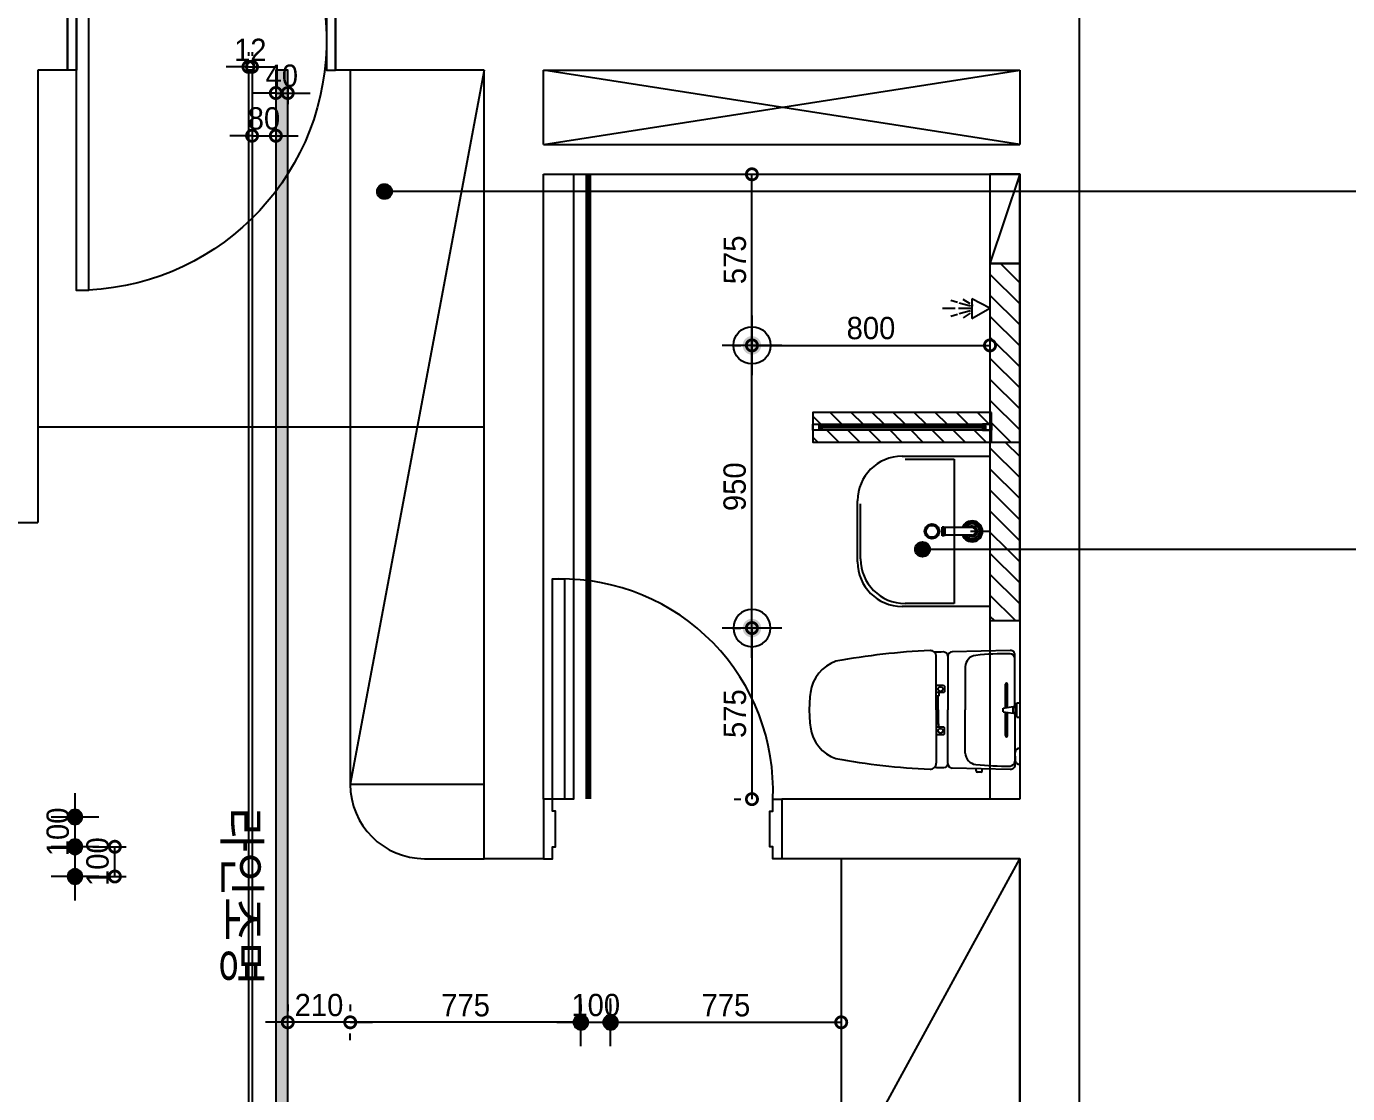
# Model space of a CAD drawing. Header units: inches. Extents: x -63256 to 33689, y -34490 to 100230.
# Drawn here: x 5249 to 9689, y 6844 to 10431 of the extents above; entities that cross this region are included whole.
import ezdxf

# ---------------------------------------------------------------- set-up
doc = ezdxf.new("R2010")
doc.units = ezdxf.units.IN
doc.header["$LTSCALE"] = 100
doc.header["$MEASUREMENT"] = 0
doc.linetypes.add('HIDDEN', pattern=[0.375, 0.25, -0.125])
for name, color, linetype in [('0-ELC TEXT', 7, 'Continuous'), ('03-WAL NEW', 3, 'Continuous'), ('06-FUR', 6, 'Continuous'), ('06-LIGHT', 4, 'Continuous'), ('07-DIM WAL', 5, 'Continuous'), ('BATH', 5, 'Continuous'), ('CEIL-LIGHT', 7, 'Continuous'), ('CO-BATH', 6, 'Continuous'), ('CO-DO-FR', 7, 'Continuous'), ('CO-DOOR', 8, 'Continuous'), ('FIN', 2, 'Continuous'), ('HL', 6, 'HIDDEN'), ('Layer 1', 7, 'Continuous'), ('RC-LIGHT', 7, 'Continuous'), ('TOILET-1', 6, 'Continuous'), ('도면층2', 2, 'Continuous'), ('욕실마감선', 4, 'Continuous')]:
    doc.layers.add(name, color=color, linetype=linetype)
doc.styles.add('스타일1', font='')
doc.styles.add('코레일둥고', font='')
doc.styles.get('스타일1').set_extended_font_data('HYwulM')
doc.styles.get('코레일둥고').set_extended_font_data('Korail Round Gothic Medium')
doc.dimstyles.new('30', dxfattribs={"dimscale": 30, "dimtxt": 2.5, "dimasz": 2.5, "dimexe": 1.25, "dimexo": 2, "dimtad": 1, "dimdec": 0, "dimtxsty": '스타일1', "dimblk": 'DOTSMALL', "dimcen": 2.5, "dimclrd": 1, "dimclre": 1, "dimclrt": 2, "dimadec": 0, "dimazin": 0, "dimtfac": 1, "dimtix": 1, "dimtmove": 0, "dimatfit": 3, "dimldrblk": 'DOTSMALL', "dimfxl": 1.25, "dimarcsym": 0})
pattern_1 = [(135, (-1e-11, -18420), (-35.35534, -35.35534), [])]
pattern_2 = [(315, (-117405.723, 220967.865), (35.355339, 35.355339), [])]

# ---------------------------------------------------------------- blocks, each defined once
blk = doc.blocks.new('vuidauseh')
at = {"color": 1}
for p, q in [((-46294.5, 10033.6), (-44694.5, 10283.6)), ((-44694.5, 10033.6), (-46294.5, 10283.6))]:
    blk.add_line(p, q, dxfattribs=at)
at = {"layer": 'Layer 1'}
blk.add_line((-46494.5, 9083.6), (-47994.5, 9083.6), dxfattribs=at)
at = {"layer": '도면층2'}
for p, q in [((-47894.5, 13593.6), (-47894.5, 10283.6)), ((-44494.5, 10583.6), (-44494.5, 6533.6)), ((-46994.5, 10483.6), (-46994.5, 10283.6)), ((-47894.5, 10283.6), (-47994.5, 10283.6)), ((-47994.5, 10283.6), (-47994.5, 8763.6)), ((-46494.5, 10283.6), (-46994.5, 10283.6)), ((-46494.5, 7633.6), (-46494.5, 10283.6)), ((-46294.5, 10033.6), (-46294.5, 10283.6)), ((-46294.5, 10283.6), (-44694.5, 10283.6)), ((-44694.5, 10283.6), (-44694.5, 10033.6)), ((-46294.5, 10033.6), (-44694.5, 10033.6)), ((-46294.5, 7833.6), (-46294.5, 9933.6)), ((-46294.5, 9933.6), (-44694.5, 9933.6)), ((-44694.5, 9933.6), (-44694.5, 7833.6)), ((-48094.5, 8763.6), (-47994.5, 8763.6)), ((-46294.5, 7833.6), (-46294.5, 7633.6)), ((-44694.5, 7833.6), (-45494.3, 7833.6)), ((-45494.3, 7833.6), (-45494.3, 7633.6)), ((-46294.5, 7633.6), (-46494.5, 7633.6)), ((-44694.5, 7633.6), (-45494.3, 7633.6)), ((-44694.5, 7633.6), (-44694.5, 6533.6))]:
    blk.add_line(p, q, dxfattribs=at)
blk = doc.blocks.new('D-013')
at = {"layer": 'CO-DO-FR'}
for points in [[(0, 200), (30, 200), (30, 0), (0, 0)], [(900, 200), (870, 200), (870, 0), (900, 0)]]:
    blk.add_lwpolyline(points, close=True, dxfattribs=at)
at = {"layer": 'CO-DOOR'}
blk.add_lwpolyline([(830, 940), (830, -740), (870, -740), (870, 940)], close=True, dxfattribs=at)
blk.add_arc((870, 100), 840, 90, 267.2706, dxfattribs=at)
blk = doc.blocks.new('AC-8')
at = {"layer": 'BATH'}
for p, q in [((-50.8, 54), (-0.1, 142.7)), ((-0.1, 142.7), (45.4, 54)), ((45.4, 54), (-50.8, 54)), ((-24.7, 46.5), (-46.3, 12.2)), ((-13.5, 47.3), (-27.7, -7.9)), ((-1.6, 49.5), (-1.6, -10.8)), ((10.4, 47.3), (24.5, -7.9)), ((21.6, 46.5), (43.2, 12.2)), ((-31.4, -16.2), (-41.1, -49)), ((-1.6, -27.3), (-1.6, -88.5)), ((28.3, -16.2), (38, -49))]:
    blk.add_line(p, q, dxfattribs=at)
blk = doc.blocks.new('VUDASAUSEH')
at = {"layer": '03-WAL NEW'}
h = blk.add_hatch(dxfattribs=at)
h.set_pattern_fill('_USER', color=256, scale=50, angle=135, style=0, pattern_type=0)
h.set_pattern_definition([(135, (72584.06, -240750.68), (-35.355339, -35.355339), [])])
h.paths.add_polyline_path([(-17213.2, -9386.4), (-17213.2, -8786.4), (-17313.2, -8786.4), (-17313.2, -9386.4)])
h = blk.add_hatch(dxfattribs=at)
h.set_pattern_fill('_USER', color=8, scale=50, angle=315, pattern_type=0)
h.set_pattern_definition(pattern_2)
h.paths.add_polyline_path([(-17908.5, -9286.4), (-17908.5, -9326.4), (-17338.5, -9326.4), (-17308.5, -9326.4), (-17308.5, -9286.4)])
h = blk.add_hatch(dxfattribs=at)
h.set_pattern_fill('_USER', color=8, scale=50, angle=315, pattern_type=0)
h.set_pattern_definition(pattern_2)
h.paths.add_polyline_path([(-17908.5, -9346.4), (-17908.5, -9386.4), (-17308.5, -9386.4), (-17308.5, -9346.4), (-17338.5, -9346.4)])
h = blk.add_hatch(dxfattribs=at)
h.set_pattern_fill('_USER', color=8, scale=50, angle=135, style=0, pattern_type=0)
h.set_pattern_definition(pattern_1)
h.paths.add_polyline_path([(-17213.2, -9746.9), (-17213.2, -9386.4), (-17313.2, -9386.4), (-17313.2, -9746.9)])
h = blk.add_hatch(dxfattribs=at)
h.set_pattern_fill('_USER', color=8, scale=50, angle=135, style=0, pattern_type=0)
h.set_pattern_definition(pattern_1)
h.paths.add_polyline_path([(-17213.2, -9986.4), (-17213.2, -9746.9), (-17313.2, -9746.9), (-17313.2, -9986.4)])
at = {"color": 8}
blk.add_line((-17313.2, -9686.4), (-17378.2, -9686.4), dxfattribs=at)
at = {"layer": '03-WAL NEW'}
for p, q in [((-17313.2, -9386.4), (-17213.2, -9386.4)), ((-17313.2, -9986.4), (-17313.2, -10586.4)), ((-17313.2, -9986.4), (-17213.2, -9986.4))]:
    blk.add_line(p, q, dxfattribs=at)
for points in [[(-17313.2, -9986.4), (-17213.2, -9986.4), (-17213.2, -8786.4), (-17313.2, -8786.4)], [(-17308.5, -9286.4), (-17908.5, -9286.4), (-17908.5, -9386.4), (-17308.5, -9386.4)]]:
    blk.add_lwpolyline(points, close=True, dxfattribs=at)
at = {"layer": '06-FUR', "color": 8}
for p, q in [((-19463.2, -8136.4), (-19463.2, -10536.4)), ((-19013.2, -8136.4), (-19463.2, -10536.4)), ((-17213.2, -8486.4), (-17313.2, -8786.4)), ((-19463.2, -10536.4), (-19013.2, -10536.4)), ((-19213.2, -10786.4), (-19013.2, -10786.4))]:
    blk.add_line(p, q, dxfattribs=at)
blk.add_lwpolyline([(-17313.2, -8786.4), (-17213.2, -8786.4), (-17213.2, -8486.4), (-17313.2, -8486.4)], close=True, dxfattribs=at)
blk.add_lwpolyline([(-17813.2, -11886.4), (-17213.2, -11886.4), (-17213.2, -10786.4), (-17813.2, -10786.4), (-17813.2, -11886.4), (-17213.2, -10786.4)], dxfattribs=at)
blk.add_arc((-19213.2, -10536.4), 250, 180, 270, dxfattribs=at)
at = {"layer": 'CO-BATH'}
for p, q in [((-17328.5, -9333.9), (-17888.5, -9333.9)), ((-17328.5, -9338.9), (-17888.5, -9338.9))]:
    blk.add_line(p, q, dxfattribs=at)
at = {"layer": 'CO-BATH', "color": 8}
for p, q in [((-17608.2, -9433.9), (-17313.2, -9433.9)), ((-17598.2, -9443.9), (-17433.2, -9443.9)), ((-17433.2, -9443.9), (-17433.2, -9928.9)), ((-17313.2, -9433.9), (-17313.2, -9938.9)), ((-17758.2, -9788.9), (-17758.2, -9583.9)), ((-17748.2, -9778.9), (-17748.2, -9593.9)), ((-17473.7, -9700.9), (-17473.7, -9671.9)), ((-17468.7, -9671.9), (-17473.7, -9671.9)), ((-17468.7, -9700.9), (-17468.7, -9671.9)), ((-17463.7, -9672.9), (-17468.7, -9672.9)), ((-17463.7, -9699.9), (-17463.7, -9672.9)), ((-17373.2, -9673.9), (-17463.7, -9673.9)), ((-17468.7, -9700.9), (-17473.7, -9700.9)), ((-17463.7, -9699.9), (-17468.7, -9699.9)), ((-17373.2, -9698.9), (-17463.7, -9698.9)), ((-17313.2, -9938.9), (-17608.2, -9938.9)), ((-17433.2, -9928.9), (-17598.2, -9928.9))]:
    blk.add_line(p, q, dxfattribs=at)
blk.add_lwpolyline([(-17308.5, -9326.4), (-17308.5, -9346.4), (-17908.5, -9346.4), (-17908.5, -9326.4)], close=True, dxfattribs=at)
at = {"layer": 'CO-BATH'}
for points in [[(-17908.5, -9326.4), (-17878.5, -9326.4), (-17878.5, -9331.4), (-17888.5, -9331.4), (-17888.5, -9341.4), (-17878.5, -9341.4), (-17878.5, -9346.4), (-17908.5, -9346.4)], [(-17308.5, -9326.4), (-17338.5, -9326.4), (-17338.5, -9331.4), (-17328.5, -9331.4), (-17328.5, -9341.4), (-17338.5, -9341.4), (-17338.5, -9346.4), (-17308.5, -9346.4)]]:
    blk.add_lwpolyline(points, close=True, dxfattribs=at)
at = {"layer": 'CO-BATH', "color": 8}
for radius in [25, 20]:
    blk.add_circle((-17508.2, -9686.4), radius, dxfattribs=at)
for centre, radius, start, end in [((-17608.2, -9583.9), 150, 90, 180), ((-17373.2, -9686.4), 35, 200.9249, 159.0752), ((-17373.2, -9686.4), 30, 204.6243, 155.3757), ((-17373.2, -9686.4), 25, 210, 150), ((-17373.2, -9686.4), 18, 223.983, 136.0171), ((-17373.2, -9686.4), 12.5, 270, 90), ((-17608.2, -9788.9), 150, 180, 270), ((-17598.2, -9778.9), 150, 180, 270)]:
    blk.add_arc(centre, radius, start, end, dxfattribs=at)
at = {"layer": 'CO-DO-FR'}
for points in [[(-18813.2, -10586.4), (-18813.2, -10786.4), (-18783.2, -10786.4), (-18783.2, -10746.4), (-18773.2, -10746.4), (-18773.2, -10626.4), (-18783.2, -10626.4), (-18783.2, -10586.4), (-18813.2, -10586.4)], [(-18012.9, -10586.4), (-18012.9, -10786.4), (-18042.9, -10786.4), (-18042.9, -10746.4), (-18052.9, -10746.4), (-18052.9, -10626.4), (-18042.9, -10626.4), (-18042.9, -10586.4), (-18012.9, -10586.4)]]:
    blk.add_lwpolyline(points, close=True, dxfattribs=at)
at = {"layer": 'CO-DOOR'}
blk.add_lwpolyline([(-18743.2, -9846.4), (-18743.2, -10586.4), (-18783.2, -10586.4), (-18783.2, -9846.4)], close=True, dxfattribs=at)
blk.add_arc((-18753.2, -10557.2), 710.9, 357.6458, 90.806, dxfattribs=at)
at = {"layer": 'FIN', "color": 8}
for p, q in [((-17493.8, -10286.4), (-17493.8, -10107.1)), ((-17454.6, -10106), (-17454.6, -10286.4)), ((-17229.6, -10278.4), (-17229.6, -10113.8)), ((-17396.8, -10141.2), (-17396.8, -10286.4)), ((-17493.8, -10286.4), (-17493.8, -10465.7)), ((-17454.6, -10466.8), (-17454.6, -10286.4)), ((-17396.8, -10431.6), (-17396.8, -10286.4)), ((-17229.6, -10294.4), (-17229.6, -10459)), ((-17228.2, -10442.1), (-17228.2, -10429.7)), ((-17228.2, -10442.1), (-17228.2, -10454.6))]:
    blk.add_line(p, q, dxfattribs=at)
for points in [[(-17454.6, -10106, 0.371724), (-17469.3, -10091.7, 0.003515), (-17500.2, -10092.5, 0.320541)], [(-17229.6, -10113.8), (-17229.6, -10101.4, 0.421209), (-17244.9, -10086.4), (-17439.9, -10091.1, 0.001659)], [(-17454.6, -10466.8, -0.371724), (-17469.3, -10481.2, -0.003515), (-17500.2, -10480.3, -0.320541)], [(-17229.6, -10459), (-17229.6, -10471.4, -0.421209), (-17244.9, -10486.4), (-17439.9, -10481.8, -0.001659)]]:
    blk.add_lwpolyline(points, format="xyb", dxfattribs=at)
for centre, radius, start, end in [((-17791.5, -10242.2), 125.5, 108.2964, 173.4241), ((-17424.8, -12291.2), 2205.9, 92.3333, 100.6081), ((-17513.8, -10107.1), 20, 0, 92.3333), ((-17439.6, -10106), 15, 91.3651, 180), ((-17356.8, -10142.9), 40, 95.9437, 177.5129), ((-17257.4, -11097.7), 1000, 89.3116, 95.9437), ((-17245.6, -10113.8), 16, 0, 89.3116), ((-17514.6, -10286.4), 405.9, 171.6993, 180), ((-17514.6, -10286.4), 405.9, 180, 188.3007), ((-17791.5, -10330.6), 125.5, 186.5759, 251.7036), ((-17356.8, -10429.9), 40, 182.4871, 264.0563), ((-17213.2, -10429.7), 15, 90, 180), ((-17424.8, -8281.6), 2205.9, 259.3919, 267.6667), ((-17513.8, -10465.7), 20, 267.6667, 0), ((-17439.6, -10466.8), 15, 180, 268.6349), ((-17257.4, -9475.1), 1000, 264.0563, 270.6884), ((-17245.6, -10459), 16, 270.6884, 0), ((-17213.2, -10454.6), 15, 180, 270)]:
    blk.add_arc(centre, radius, start, end, dxfattribs=at)
at = {"layer": 'HL', "color": 8, "linetype": 'Continuous'}
for p, q in [((-17261.2, -10278.9), (-17261.2, -10199.9)), ((-17254.2, -10277.9), (-17254.2, -10199.9)), ((-17486.8, -10286.4), (-17486.8, -10240.1)), ((-17486.8, -10286.4), (-17486.8, -10332.7)), ((-17269.3, -10280.4), (-17234.9, -10275.1)), ((-17269.3, -10292.4), (-17269.3, -10280.4)), ((-17269.3, -10292.4), (-17234.9, -10297.7)), ((-17261.2, -10372.9), (-17261.2, -10293.9)), ((-17254.2, -10372.9), (-17254.2, -10294.9)), ((-17234.9, -10275.1), (-17227.9, -10279.5)), ((-17234.9, -10297.7), (-17234.9, -10275.1)), ((-17234.9, -10297.7), (-17227.9, -10293.3)), ((-17227.9, -10279.5), (-17223.2, -10274)), ((-17227.9, -10293.3), (-17227.9, -10279.5)), ((-17227.9, -10293.3), (-17223.2, -10298.8)), ((-17223.2, -10262.4), (-17213.2, -10262.4)), ((-17223.2, -10310.4), (-17223.2, -10262.4)), ((-17223.2, -10310.4), (-17213.2, -10310.4)), ((-17359.7, -10491.4), (-17359.7, -10483.7)), ((-17343.5, -10495.4), (-17355.7, -10495.4)), ((-17339.5, -10491.4), (-17339.5, -10484.2))]:
    blk.add_line(p, q, dxfattribs=at)
for points in [[(-17493.8, -10203.8), (-17469.6, -10203.8, -0.414214), (-17465.6, -10207.8), (-17465.6, -10224.3, -0.414214), (-17469.6, -10228.3), (-17485.2, -10228.3), (-17493.8, -10228.3)], [(-17485.2, -10228.3), (-17485.2, -10238.1, -0.414214), (-17487.2, -10240.1), (-17493.8, -10240.1)], [(-17485.2, -10344.5), (-17485.2, -10334.7, 0.414214), (-17487.2, -10332.7), (-17493.8, -10332.7)], [(-17493.8, -10369), (-17469.6, -10369, 0.414214), (-17465.6, -10365), (-17465.6, -10348.5, 0.414214), (-17469.6, -10344.5), (-17485.2, -10344.5), (-17493.8, -10344.5)]]:
    blk.add_lwpolyline(points, format="xyb", dxfattribs=at)
for centre in [(-17479.6, -10216.4), (-17479.6, -10356.4)]:
    blk.add_circle(centre, 8, dxfattribs=at)
for centre, radius, start, end in [((-17257.7, -10199.9), 3.5, 0, 180), ((-17257.7, -10372.9), 3.5, 180, 0), ((-17355.7, -10491.4), 4, 180, 270), ((-17343.5, -10491.4), 4, 270, 0)]:
    blk.add_arc(centre, radius, start, end, dxfattribs=at)
at = {"layer": '욕실마감선', "color": 8}
for p, q in [((-17370.1, -8927.4), (-17372.2, -8927.4)), ((-17371.2, -8947.1), (-17372.2, -8947.1))]:
    blk.add_line(p, q, dxfattribs=at)
blk.add_blockref('vuidauseh', (27481.3, -18420))
at = {"layer": 'CO-DOOR', "xscale": -1}
blk.add_blockref('D-013', (-19513.2, -8136.4), dxfattribs=at)
at = {"layer": 'TOILET-1', "color": 8, "linetype": 'Continuous', "xscale": -0.6880207935166889, "yscale": 0.6880207935166889, "zscale": 0.6880207935166889, "rotation": 269.9999999999999}
blk.add_blockref('AC-8', (-17411.4, -8936.4), dxfattribs=at)
blk = doc.blocks.new('1')
at = {"linetype": 'Continuous'}
h = blk.add_hatch(color=4, dxfattribs=at)
h.dxf.hatch_style = 1
edge = h.paths.add_edge_path()
edge.add_arc((11539653.5, -14273503.8), 37.5, 0, 360)
at = {"color": 1, "linetype": 'Continuous'}
for p, q in [((11539653.5, -14273637.1), (11539653.5, -14273370.5)), ((11539520.2, -14273503.8), (11539786.8, -14273503.8))]:
    blk.add_line(p, q, dxfattribs=at)
at = {"color": 4, "linetype": 'Continuous'}
for radius in [41.5, 37.5]:
    blk.add_circle((11539653.5, -14273503.8), radius, dxfattribs=at)
blk = doc.blocks.new('_DOTSMALL')
at = {"color": 0, "linetype": 'ByBlock', "const_width": 0.5}
blk.add_lwpolyline([(-0.0625, 0, 1), (0.0625, 0, 1)], format="xyb", close=True, dxfattribs=at)
blk = doc.blocks.new('*D139')
at = {"layer": '07-DIM WAL', "color": 1, "lineweight": -2, "transparency": 16777216}
for p, q in [((5471.8, 7673.6), (5583.2, 7673.6)), ((5545.7, 7573.6), (5545.7, 7673.6)), ((5471.8, 7573.6), (5583.2, 7573.6))]:
    blk.add_line(p, q, dxfattribs=at)
at = {"layer": 'Defpoints', "color": 0, "transparency": 16777216}
for p in [(5411.8, 7673.6), (5545.7, 7673.6), (5411.8, 7573.6)]:
    blk.add_point(p, dxfattribs=at)
at = {"layer": '07-DIM WAL', "color": 1, "lineweight": -2, "transparency": 16777216, "xscale": 75, "yscale": 75, "zscale": 75}
for p, rotation in [((5545.7, 7673.6), 90), ((5545.7, 7573.6), 270)]:
    blk.add_blockref('_DOTSMALL', p, dxfattribs=dict(at, rotation=rotation))
at = {"layer": '07-DIM WAL', "color": 2, "transparency": 16777216, "insert": (5487.9, 7623.6), "char_height": 75, "attachment_point": 5, "rotation": 90, "style": '스타일1'}
blk.add_mtext('100', dxfattribs=at)
blk = doc.blocks.new('*D140')
at = {"layer": '07-DIM WAL', "color": 1, "lineweight": -2, "transparency": 16777216}
for p, q in [((5411.8, 7598.6), (5411.8, 7848.6)), ((5471.8, 7773.6), (5449.3, 7773.6)), ((5351.8, 7673.6), (5374.3, 7673.6))]:
    blk.add_line(p, q, dxfattribs=at)
at = {"layer": 'Defpoints', "color": 0, "transparency": 16777216}
for p in [(5411.8, 7773.6), (5411.8, 7773.6), (5411.8, 7673.6)]:
    blk.add_point(p, dxfattribs=at)
at = {"layer": '07-DIM WAL', "color": 1, "lineweight": -2, "transparency": 16777216, "xscale": 75, "yscale": 75, "zscale": 75}
for p, rotation in [((5411.8, 7773.6), 270), ((5411.8, 7673.6), 90)]:
    blk.add_blockref('_DOTSMALL', p, dxfattribs=dict(at, rotation=rotation))
at = {"layer": '07-DIM WAL', "color": 2, "transparency": 16777216, "insert": (5354.1, 7723.6), "char_height": 75, "attachment_point": 5, "rotation": 90, "style": '스타일1'}
blk.add_mtext('100', dxfattribs=at)
blk = doc.blocks.new('*D147')
at = {"layer": '07-DIM WAL', "color": 1, "lineweight": -2, "transparency": 16777216}
for p, q in [((7111.8, 7143.6), (7111.8, 7121.1)), ((7036.8, 7083.6), (7286.8, 7083.6)), ((7211.8, 7023.6), (7211.8, 7046.1))]:
    blk.add_line(p, q, dxfattribs=at)
at = {"layer": 'Defpoints', "color": 0, "transparency": 16777216}
for p in [(7111.8, 7083.6), (7211.8, 7083.6), (7211.8, 7083.6)]:
    blk.add_point(p, dxfattribs=at)
at = {"layer": '07-DIM WAL', "color": 1, "lineweight": -2, "transparency": 16777216, "xscale": 75, "yscale": 75, "zscale": 75}
blk.add_blockref('_DOTSMALL', (7111.8, 7083.6), dxfattribs=at)
at = {"layer": '07-DIM WAL', "color": 1, "lineweight": -2, "transparency": 16777216, "xscale": 75, "yscale": 75, "zscale": 75, "rotation": 180}
blk.add_blockref('_DOTSMALL', (7211.8, 7083.6), dxfattribs=at)
at = {"layer": '07-DIM WAL', "color": 2, "transparency": 16777216, "insert": (7161.8, 7141.3), "char_height": 75, "attachment_point": 5, "style": '스타일1'}
blk.add_mtext('100', dxfattribs=at)
blk = doc.blocks.new('*D167')
at = {"layer": '07-DIM WAL', "color": 1, "lineweight": -2, "transparency": 16777216}
for p, q in [((7211.8, 7143.6), (7211.8, 7121.1)), ((7986.8, 7143.6), (7986.8, 7121.1)), ((7211.8, 7083.6), (7986.8, 7083.6))]:
    blk.add_line(p, q, dxfattribs=at)
at = {"layer": 'Defpoints', "color": 0, "transparency": 16777216}
for p in [(7211.8, 7083.6), (7986.8, 7083.6), (7986.8, 7083.6)]:
    blk.add_point(p, dxfattribs=at)
at = {"layer": '07-DIM WAL', "color": 1, "lineweight": -2, "transparency": 16777216, "xscale": 75, "yscale": 75, "zscale": 75, "rotation": 180}
blk.add_blockref('_DOTSMALL', (7211.8, 7083.6), dxfattribs=at)
at = {"layer": '07-DIM WAL', "color": 1, "lineweight": -2, "transparency": 16777216, "xscale": 75, "yscale": 75, "zscale": 75}
blk.add_blockref('_DOTSMALL', (7986.8, 7083.6), dxfattribs=at)
at = {"layer": '07-DIM WAL', "color": 2, "transparency": 16777216, "insert": (7599.3, 7140.6), "char_height": 75, "attachment_point": 5, "style": '스타일1'}
blk.add_mtext('775', dxfattribs=at)
blk = doc.blocks.new('*D168')
at = {"layer": '07-DIM WAL', "color": 1, "lineweight": -2, "transparency": 16777216}
for p, q in [((6336.8, 7143.6), (6336.8, 7121.1)), ((7111.8, 7143.6), (7111.8, 7121.1)), ((7111.8, 7083.6), (6336.8, 7083.6))]:
    blk.add_line(p, q, dxfattribs=at)
at = {"layer": 'Defpoints', "color": 0, "transparency": 16777216}
for p in [(6336.8, 7083.6), (6336.8, 7083.6), (7111.8, 7083.6)]:
    blk.add_point(p, dxfattribs=at)
at = {"layer": '07-DIM WAL', "color": 1, "lineweight": -2, "transparency": 16777216, "xscale": 75, "yscale": 75, "zscale": 75, "rotation": 180}
blk.add_blockref('_DOTSMALL', (6336.8, 7083.6), dxfattribs=at)
at = {"layer": '07-DIM WAL', "color": 1, "lineweight": -2, "transparency": 16777216, "xscale": 75, "yscale": 75, "zscale": 75}
blk.add_blockref('_DOTSMALL', (7111.8, 7083.6), dxfattribs=at)
at = {"layer": '07-DIM WAL', "color": 2, "transparency": 16777216, "insert": (6724.3, 7140.6), "char_height": 75, "attachment_point": 5, "style": '스타일1'}
blk.add_mtext('775', dxfattribs=at)
blk = doc.blocks.new('*D169')
at = {"layer": '07-DIM WAL', "color": 1, "lineweight": -2, "transparency": 16777216}
for p, q in [((6126.8, 7143.6), (6126.8, 7121.1)), ((6126.8, 7083.6), (6051.8, 7083.6)), ((6336.8, 7083.6), (6126.8, 7083.6)), ((6336.8, 7083.6), (6411.8, 7083.6)), ((6336.8, 7023.6), (6336.8, 7046.1))]:
    blk.add_line(p, q, dxfattribs=at)
at = {"layer": 'Defpoints', "color": 0, "transparency": 16777216}
for p in [(6126.8, 7083.6), (6126.8, 7083.6), (6336.8, 7083.6)]:
    blk.add_point(p, dxfattribs=at)
at = {"layer": '07-DIM WAL', "color": 1, "lineweight": -2, "transparency": 16777216, "xscale": 75, "yscale": 75, "zscale": 75}
blk.add_blockref('_DOTSMALL', (6126.8, 7083.6), dxfattribs=at)
at = {"layer": '07-DIM WAL', "color": 1, "lineweight": -2, "transparency": 16777216, "xscale": 75, "yscale": 75, "zscale": 75, "rotation": 180}
blk.add_blockref('_DOTSMALL', (6336.8, 7083.6), dxfattribs=at)
at = {"layer": '07-DIM WAL', "color": 2, "transparency": 16777216, "insert": (6231.8, 7141.3), "char_height": 75, "attachment_point": 5, "style": '스타일1'}
blk.add_mtext('210', dxfattribs=at)
blk = doc.blocks.new('hallogen')
h = blk.add_hatch(color=256)
h.dxf.hatch_style = 1
edge = h.paths.add_edge_path()
edge.add_arc((48591.7, 60854.3), 31.2, 0, 360, ccw=False)
at = {"color": 1, "linetype": 'Continuous'}
for p, q in [((48591.7, 60954.3), (48591.7, 60754.3)), ((48691.7, 60854.3), (48491.7, 60854.3))]:
    blk.add_line(p, q, dxfattribs=at)
at = {"color": 4, "linetype": 'Continuous'}
blk.add_circle((48591.7, 60854.3), 62.5, dxfattribs=at)
blk = doc.blocks.new('*D189')
at = {"layer": '07-DIM WAL', "color": 1, "lineweight": -2, "transparency": 16777216}
for p, q in [((7686.8, 9418.6), (7686.8, 9396.1)), ((8486.8, 9418.6), (8486.8, 9396.1)), ((7686.8, 9358.6), (8486.8, 9358.6))]:
    blk.add_line(p, q, dxfattribs=at)
at = {"layer": 'Defpoints', "color": 0, "transparency": 16777216}
for p in [(7686.8, 9358.6), (8486.8, 9358.6), (8486.8, 9358.6)]:
    blk.add_point(p, dxfattribs=at)
at = {"layer": '07-DIM WAL', "color": 1, "lineweight": -2, "transparency": 16777216, "xscale": 75, "yscale": 75, "zscale": 75, "rotation": 180}
blk.add_blockref('_DOTSMALL', (7686.8, 9358.6), dxfattribs=at)
at = {"layer": '07-DIM WAL', "color": 1, "lineweight": -2, "transparency": 16777216, "xscale": 75, "yscale": 75, "zscale": 75}
blk.add_blockref('_DOTSMALL', (8486.8, 9358.6), dxfattribs=at)
at = {"layer": '07-DIM WAL', "color": 2, "transparency": 16777216, "insert": (8086.8, 9416.4), "char_height": 75, "attachment_point": 5, "style": '스타일1'}
blk.add_mtext('800', dxfattribs=at)
blk = doc.blocks.new('*D190')
at = {"layer": '07-DIM WAL', "color": 1, "lineweight": -2, "transparency": 16777216}
for p, q in [((7626.8, 9358.6), (7649.3, 9358.6)), ((7686.8, 8408.6), (7686.8, 9358.6)), ((7626.8, 8408.6), (7649.3, 8408.6))]:
    blk.add_line(p, q, dxfattribs=at)
at = {"layer": 'Defpoints', "color": 0, "transparency": 16777216}
for p in [(7686.8, 9358.6), (7686.8, 9358.6), (7686.8, 8408.6)]:
    blk.add_point(p, dxfattribs=at)
at = {"layer": '07-DIM WAL', "color": 1, "lineweight": -2, "transparency": 16777216, "xscale": 75, "yscale": 75, "zscale": 75}
for p, rotation in [((7686.8, 9358.6), 90), ((7686.8, 8408.6), 270)]:
    blk.add_blockref('_DOTSMALL', p, dxfattribs=dict(at, rotation=rotation))
at = {"layer": '07-DIM WAL', "color": 2, "transparency": 16777216, "insert": (7629, 8883.6), "char_height": 75, "attachment_point": 5, "rotation": 90, "style": '스타일1'}
blk.add_mtext('950', dxfattribs=at)
blk = doc.blocks.new('*D191')
at = {"layer": '07-DIM WAL', "color": 1, "lineweight": -2, "transparency": 16777216}
for p, q in [((7626.8, 8408.6), (7649.3, 8408.6)), ((7686.8, 8408.6), (7686.8, 7833.6)), ((7627.1, 7833.6), (7649.3, 7833.6))]:
    blk.add_line(p, q, dxfattribs=at)
at = {"layer": 'Defpoints', "color": 0, "transparency": 16777216}
for p in [(7686.8, 8408.6), (7686.8, 7833.6), (7687.1, 7833.6)]:
    blk.add_point(p, dxfattribs=at)
at = {"layer": '07-DIM WAL', "color": 1, "lineweight": -2, "transparency": 16777216, "xscale": 75, "yscale": 75, "zscale": 75}
for p, rotation in [((7686.8, 8408.6), 90), ((7686.8, 7833.6), 270)]:
    blk.add_blockref('_DOTSMALL', p, dxfattribs=dict(at, rotation=rotation))
at = {"layer": '07-DIM WAL', "color": 2, "transparency": 16777216, "insert": (7629.8, 8121.1), "char_height": 75, "attachment_point": 5, "rotation": 90, "style": '스타일1'}
blk.add_mtext('575', dxfattribs=at)
blk = doc.blocks.new('*D192')
at = {"layer": '07-DIM WAL', "color": 1, "lineweight": -2, "transparency": 16777216}
for p, q in [((7626.8, 9933.6), (7649.3, 9933.6)), ((7686.8, 9358.6), (7686.8, 9933.6)), ((7626.8, 9358.6), (7649.3, 9358.6))]:
    blk.add_line(p, q, dxfattribs=at)
at = {"layer": 'Defpoints', "color": 0, "transparency": 16777216}
for p in [(7686.8, 9933.6), (7686.8, 9933.6), (7686.8, 9358.6)]:
    blk.add_point(p, dxfattribs=at)
at = {"layer": '07-DIM WAL', "color": 1, "lineweight": -2, "transparency": 16777216, "xscale": 75, "yscale": 75, "zscale": 75}
for p, rotation in [((7686.8, 9933.6), 90), ((7686.8, 9358.6), 270)]:
    blk.add_blockref('_DOTSMALL', p, dxfattribs=dict(at, rotation=rotation))
at = {"layer": '07-DIM WAL', "color": 2, "transparency": 16777216, "insert": (7629.8, 9646.1), "char_height": 75, "attachment_point": 5, "rotation": 90, "style": '스타일1'}
blk.add_mtext('575', dxfattribs=at)
blk = doc.blocks.new('*D230')
at = {"layer": '07-DIM WAL', "color": 1, "lineweight": -2, "transparency": 16777216}
for p, q in [((5994.8, 10343.6), (5994.8, 10332.3)), ((6006.8, 10343.6), (6006.8, 10332.3)), ((5994.8, 10294.8), (5919.8, 10294.8)), ((5994.8, 10294.8), (6006.8, 10294.8)), ((6006.8, 10294.8), (6081.8, 10294.8))]:
    blk.add_line(p, q, dxfattribs=at)
at = {"layer": 'Defpoints', "color": 0, "transparency": 16777216}
for p in [(5994.8, 10283.6), (6006.8, 10294.8), (6006.8, 10283.6)]:
    blk.add_point(p, dxfattribs=at)
at = {"layer": '07-DIM WAL', "color": 1, "lineweight": -2, "transparency": 16777216, "xscale": 75, "yscale": 75, "zscale": 75}
blk.add_blockref('_DOTSMALL', (5994.8, 10294.8), dxfattribs=at)
at = {"layer": '07-DIM WAL', "color": 1, "lineweight": -2, "transparency": 16777216, "xscale": 75, "yscale": 75, "zscale": 75, "rotation": 180}
blk.add_blockref('_DOTSMALL', (6006.8, 10294.8), dxfattribs=at)
at = {"layer": '07-DIM WAL', "color": 2, "transparency": 16777216, "insert": (6000.8, 10351.9), "char_height": 75, "attachment_point": 5, "style": '스타일1'}
blk.add_mtext('12', dxfattribs=at)
blk = doc.blocks.new('*D231')
at = {"layer": '07-DIM WAL', "color": 1, "lineweight": -2, "transparency": 16777216}
for p, q in [((6006.8, 10127), (6006.8, 10025.7)), ((6086.8, 10127), (6086.8, 10025.7)), ((6006.8, 10063.2), (5931.8, 10063.2)), ((6006.8, 10063.2), (6086.8, 10063.2)), ((6086.8, 10063.2), (6161.8, 10063.2))]:
    blk.add_line(p, q, dxfattribs=at)
at = {"layer": 'Defpoints', "color": 0, "transparency": 16777216}
for p in [(6006.8, 10187), (6086.8, 10187), (6086.8, 10063.2)]:
    blk.add_point(p, dxfattribs=at)
at = {"layer": '07-DIM WAL', "color": 1, "lineweight": -2, "transparency": 16777216, "xscale": 75, "yscale": 75, "zscale": 75}
blk.add_blockref('_DOTSMALL', (6006.8, 10063.2), dxfattribs=at)
at = {"layer": '07-DIM WAL', "color": 1, "lineweight": -2, "transparency": 16777216, "xscale": 75, "yscale": 75, "zscale": 75, "rotation": 180}
blk.add_blockref('_DOTSMALL', (6086.8, 10063.2), dxfattribs=at)
at = {"layer": '07-DIM WAL', "color": 2, "transparency": 16777216, "insert": (6046.8, 10121), "char_height": 75, "attachment_point": 5, "style": '스타일1'}
blk.add_mtext('80', dxfattribs=at)
blk = doc.blocks.new('*D232')
at = {"layer": '07-DIM WAL', "color": 1, "lineweight": -2, "transparency": 16777216}
for p, q in [((6086.8, 10223.6), (6086.8, 10169.3)), ((6126.8, 10223.6), (6126.8, 10169.3)), ((6086.8, 10206.8), (6011.8, 10206.8)), ((6086.8, 10206.8), (6126.8, 10206.8)), ((6126.8, 10206.8), (6201.8, 10206.8))]:
    blk.add_line(p, q, dxfattribs=at)
at = {"layer": 'Defpoints', "color": 0, "transparency": 16777216}
for p in [(6086.8, 10283.6), (6126.8, 10283.6), (6126.8, 10206.8)]:
    blk.add_point(p, dxfattribs=at)
at = {"layer": '07-DIM WAL', "color": 1, "lineweight": -2, "transparency": 16777216, "xscale": 75, "yscale": 75, "zscale": 75}
blk.add_blockref('_DOTSMALL', (6086.8, 10206.8), dxfattribs=at)
at = {"layer": '07-DIM WAL', "color": 1, "lineweight": -2, "transparency": 16777216, "xscale": 75, "yscale": 75, "zscale": 75, "rotation": 180}
blk.add_blockref('_DOTSMALL', (6126.8, 10206.8), dxfattribs=at)
at = {"layer": '07-DIM WAL', "color": 2, "transparency": 16777216, "insert": (6106.8, 10264.6), "char_height": 75, "attachment_point": 5, "style": '스타일1'}
blk.add_mtext('40', dxfattribs=at)

msp = doc.modelspace()

# ---------------------------------------------------------------- hatches: boundary and pattern name
at = {"layer": '0-ELC TEXT'}
h = msp.add_hatch(color=256, dxfattribs=at)
h.dxf.hatch_style = 1
edge = h.paths.add_edge_path()
edge.add_arc((6451.9, 9875.8), 25, -270, 90, ccw=False)
h = msp.add_hatch(color=256, dxfattribs=at)
h.dxf.hatch_style = 1
edge = h.paths.add_edge_path()
edge.add_arc((8259.9, 8673.1), 25, -270, 90, ccw=False)
at = {"layer": '06-LIGHT'}
h = msp.add_hatch(dxfattribs=at)
h.set_pattern_fill('ANSI31', color=140)
h.set_pattern_definition([(45, (25800, 0), (-0.08838834765, 0.08838834765), [])])
h.paths.add_polyline_path([(6086.8, 3283.6), (6126.8, 3283.6), (6126.8, 10283.6), (6086.8, 10283.6)])

# ---------------------------------------------------------------- linework, layer by layer
at = {"layer": '0-ELC TEXT'}
for p, q in [((10789.6, 9875.8), (6451.9, 9875.8)), ((10789.6, 8673.1), (8259.9, 8673.1))]:
    msp.add_line(p, q, dxfattribs=at)
for centre in [(6451.9, 9875.8), (8259.9, 8673.1)]:
    msp.add_circle(centre, 25, dxfattribs=at)
at = {"layer": '06-LIGHT', "color": 140}
msp.add_lwpolyline([(6086.8, 3283.6), (6126.8, 3283.6), (6126.8, 10283.6), (6086.8, 10283.6)], close=True, dxfattribs=at)
at = {"layer": '06-LIGHT'}
msp.add_lwpolyline([(6986.8, 9933.6), (7086.8, 9933.6), (7086.8, 7833.6), (6986.8, 7833.6)], dxfattribs=at)
at = {"layer": 'CEIL-LIGHT', "color": 10, "linetype": 'HIDDEN', "ltscale": 5, "const_width": 20}
msp.add_lwpolyline([(7136.8, 7833.6), (7136.8, 9933.6)], dxfattribs=at)
at = {"layer": 'RC-LIGHT'}
for p, q in [((6006.8, 10283.6), (5994.8, 10283.6)), ((5994.8, 10283.6), (5994.8, 3283.6)), ((6006.8, 10283.6), (6006.8, 3283.6))]:
    msp.add_line(p, q, dxfattribs=at)

# ---------------------------------------------------------------- block references
msp.add_blockref('VUDASAUSEH', (25800, 18420))
msp.add_blockref('hallogen', (-40904.9, -51495.7), dxfattribs=at)
at = {"layer": 'RC-LIGHT', "xscale": -1, "rotation": 180}
msp.add_blockref('hallogen', (-40904.9, 69262.9), dxfattribs=at)
at = {"layer": 'RC-LIGHT', "xscale": -0.6024096385271789, "yscale": 0.6024096385271789, "zscale": 0.6024096385271789}
for p in [(6957010.3, 8606269.9), (6957010.3, 8606169.9), (6957010.3, 8606069.9)]:
    msp.add_blockref('1', p, dxfattribs=at)
at = {"layer": 'RC-LIGHT', "xscale": -0.6024096385271789, "yscale": 0.6024096385271789, "zscale": 0.6024096385271789, "rotation": 270}
for p in [(8605608.1, -6944514.9), (8605708.1, -6944514.9)]:
    msp.add_blockref('1', p, dxfattribs=at)

# ---------------------------------------------------------------- texts
at = {"layer": '06-LIGHT', "color": 140, "style": '코레일둥고'}
msp.add_text('라인조명', height=120, rotation=270, dxfattribs=at).set_placement((5912.8, 7806.7))

# ---------------------------------------------------------------- dimensions: what is measured, and where the dimension line sits
at = {"layer": '07-DIM WAL'}
for base, p1, p2, picture, middle in [((6006.8, 10294.8), (5994.8, 10283.6), (6006.8, 10283.6), '*D230', (6000.8, 10351.9)), ((6126.8, 10206.8), (6086.8, 10283.6), (6126.8, 10283.6), '*D232', (6106.8, 10264.6)), ((6086.8, 10063.2), (6006.8, 10187), (6086.8, 10187), '*D231', (6046.8, 10121)), ((8486.8, 9358.6), (7686.8, 9358.6), (8486.8, 9358.6), '*D189', (8086.8, 9416.4)), ((6126.8, 7083.6), (6336.8, 7083.6), (6126.8, 7083.6), '*D169', (6231.8, 7141.3)), ((6336.8, 7083.6), (7111.8, 7083.6), (6336.8, 7083.6), '*D168', (6724.3, 7140.6)), ((7211.8, 7083.6), (7111.8, 7083.6), (7211.8, 7083.6), '*D147', (7161.8, 7141.3)), ((7986.8, 7083.6), (7211.8, 7083.6), (7986.8, 7083.6), '*D167', (7599.3, 7140.6))]:
    dim = msp.add_linear_dim(base=base, p1=p1, p2=p2, dimstyle='30', dxfattribs=at)
    dim.commit()
    dim.dimension.update_dxf_attribs({"geometry": picture, "text_midpoint": middle})
for base, p1, p2, picture, middle in [((7686.8, 9933.6), (7686.8, 9358.6), (7686.8, 9933.6), '*D192', (7629.8, 9646.1)), ((7686.8, 9358.6), (7686.8, 8408.6), (7686.8, 9358.6), '*D190', (7629, 8883.6)), ((7686.8, 7833.6), (7686.8, 8408.6), (7687.1, 7833.6), '*D191', (7629.8, 8121.1)), ((5411.8, 7773.6), (5411.8, 7673.6), (5411.8, 7773.6), '*D140', (5354.1, 7723.6))]:
    dim = msp.add_linear_dim(base=base, p1=p1, p2=p2, angle=90, dimstyle='30', dxfattribs=at)
    dim.commit()
    dim.dimension.update_dxf_attribs({"geometry": picture, "text_midpoint": middle})
dim = msp.add_linear_dim(base=(5545.7, 7673.6), p1=(5411.8, 7573.6), p2=(5411.8, 7673.6), angle=90, dimstyle='30', dxfattribs=at)
dim.commit()
dim.dimension.update_dxf_attribs({"geometry": '*D139', "text_midpoint": (5545.7, 7623.6), "dimtype": 160})

doc.saveas('drawing.dxf')
